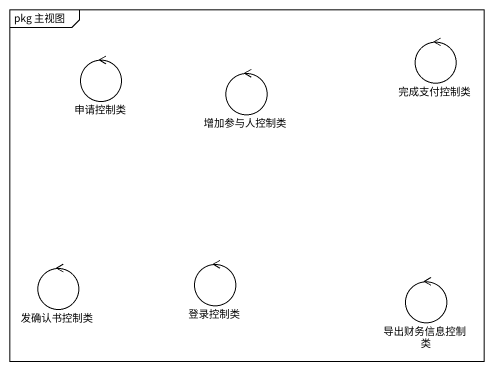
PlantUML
@startuml
mainframe pkg 主视图
control 申请控制类
control 完成支付控制类
control 增加参与人控制类
control 发确认书控制类
control 登录控制类
control 导出财务信息控制类
@enduml
